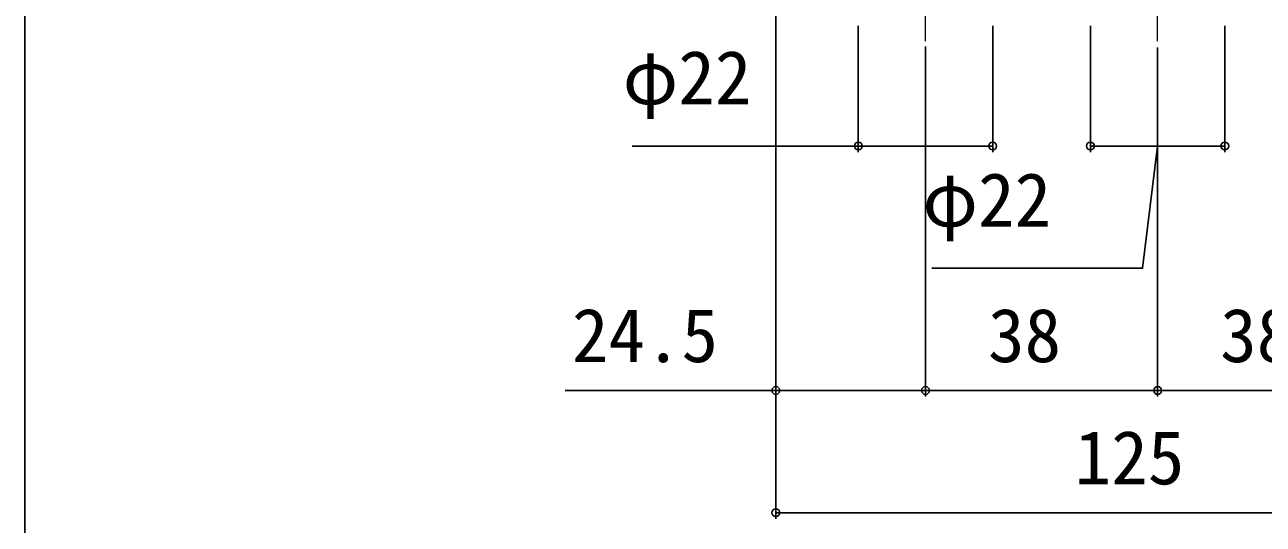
# Model space of a CAD drawing. Units: millimetres, scale not verified. Extents: x -525 to 525, y -783 to 779.
# Drawn here: x -525 to -322.2, y 53.7 to 135.4 of the extents above; entities that cross this region are included whole.
import ezdxf
from ezdxf.enums import TextEntityAlignment as Align

# ---------------------------------------------------------------- set-up
doc = ezdxf.new("R2010")
doc.units = ezdxf.units.MM
doc.header["$LTSCALE"] = 4
doc.layers.add('0-3_YKK_12', color=2, linetype='Continuous', lineweight=18)
doc.layers.add('0-6_YKK_D', color=6, linetype='Continuous')
doc.layers.add('0-7_YKK_ZWAK', color=7, linetype='Continuous')
doc.styles.add('ＭＳ ゴシック', font='')
doc.styles.get('ＭＳ ゴシック').set_extended_font_data('MS Gothic')

msp = doc.modelspace()

# ---------------------------------------------------------------- linework, layer by layer
at = {"layer": '0-3_YKK_12'}
for p, q in [((-377.537, 132.751), (-377.537, 162.449)), ((-339.537, 132.751), (-339.537, 162.449))]:
    msp.add_line(p, q, dxfattribs=at)
at = {"layer": '0-6_YKK_D'}
for p, q in [((-402.037, 146.6), (-402.037, 74.6)), ((-402.037, 146.6), (-402.037, 54.6)), ((-388.537, 135.3), (-388.537, 114.6)), ((-366.537, 135.3), (-366.537, 114.6)), ((-350.537, 135.3), (-350.537, 114.6)), ((-328.537, 135.3), (-328.537, 114.6)), ((-377.537, 131.893), (-377.537, 74.6)), ((-377.537, 131.751), (-377.537, 74.6)), ((-339.537, 131.751), (-339.537, 74.6)), ((-339.537, 131.751), (-339.537, 74.6)), ((-328.537, 115.6), (-350.537, 115.6)), ((-339.537, 75.6), (-377.537, 75.6)), ((-301.538, 75.6), (-339.537, 75.6)), ((-402.037, 55.6), (-277.037, 55.6))]:
    msp.add_line(p, q, dxfattribs=at)
for points in [[(-366.537, 115.6), (-388.537, 115.6), (-425.564, 115.6)], [(-339.537, 115.6), (-342.01, 95.6), (-376.487, 95.6)], [(-377.537, 75.6), (-402.037, 75.6), (-436.542, 75.6)]]:
    msp.add_lwpolyline(points, dxfattribs=at)
for centre in [(-388.537, 115.6), (-366.537, 115.6), (-350.537, 115.6), (-328.537, 115.6), (-402.037, 75.6), (-377.537, 75.6), (-377.537, 75.6), (-339.537, 75.6), (-339.537, 75.6), (-402.037, 55.6)]:
    msp.add_circle(centre, 0.637, dxfattribs=at)
at = {"layer": '0-7_YKK_ZWAK'}
msp.add_line((-525, 747.2), (-525, -782.8), dxfattribs=at)

# ---------------------------------------------------------------- texts
at = {"layer": '0-6_YKK_D', "style": 'ＭＳ ゴシック'}
for s, p in [('φ22', (-427.11, 119.782)), ('φ22', (-378.033, 99.782)), ('24.5', (-435.428, 77.6)), ('38', (-367.299, 77.6)), ('38', (-329.299, 77.6)), ('125', (-353.105, 57.6))]:
    msp.add_text(s, height=8.798, dxfattribs=at).set_placement(p, align=Align.BOTTOM_LEFT)

doc.saveas('drawing.dxf')
